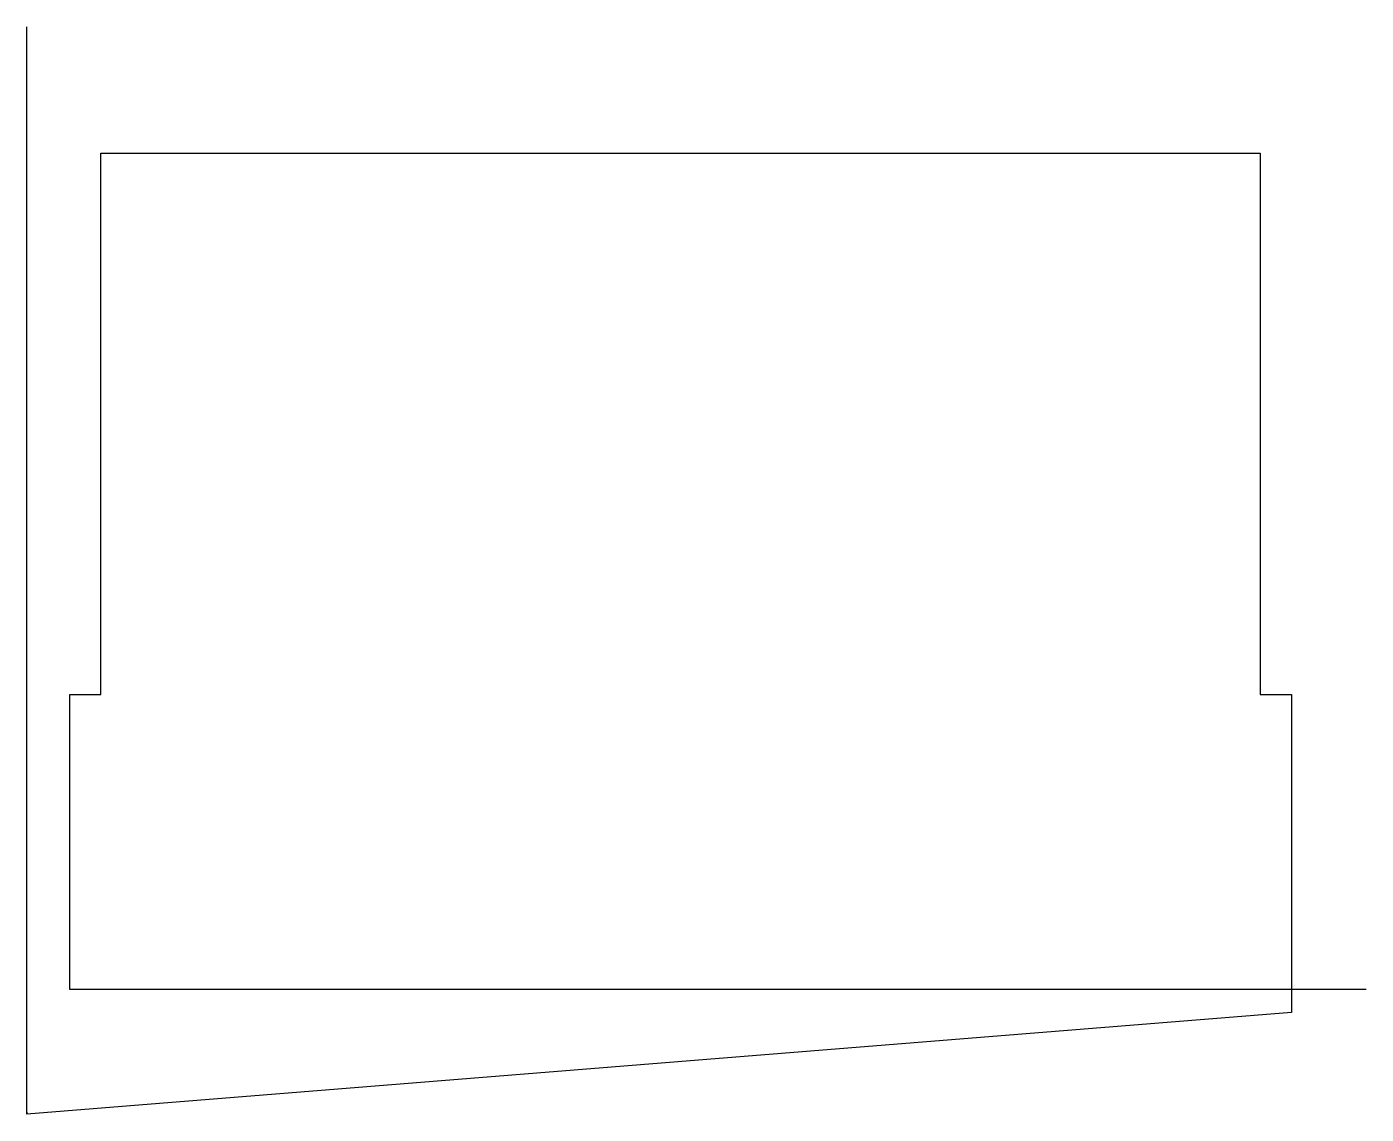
# Model space of a CAD drawing. Header units: metres. Extents: x 862 to 1505, y 0 to 522.
import ezdxf

# ---------------------------------------------------------------- set-up
doc = ezdxf.new("R2010")
doc.units = ezdxf.units.M

msp = doc.modelspace()

# ---------------------------------------------------------------- linework, layer by layer
at = {"layer": 'TOOL_0'}
for p, q in [((862.215, 521.081), (862.215, 522.081)), ((862.215, 1), (862.215, 521.081)), ((897.835, 201.438), (897.835, 461.438)), ((897.835, 461.438), (1454.335, 461.438)), ((1454.335, 461.438), (1454.335, 201.438)), ((882.835, 59.938), (882.835, 201.438)), ((882.835, 201.438), (897.835, 201.438)), ((1454.335, 201.438), (1469.335, 201.438)), ((1469.335, 201.438), (1469.335, 59.938)), ((1469.335, 59.938), (882.835, 59.938)), ((1505.248, 59.938), (1469.335, 59.938)), ((1469.335, 59.938), (1469.335, 48.771)), ((1469.335, 48.771), (862.215, 0)), ((862.215, 0), (862.215, 1)), ((862.215, 1), (862.215, 0)), ((862.215, 0), (862.215, 1))]:
    msp.add_line(p, q, dxfattribs=at)

doc.saveas('drawing.dxf')
